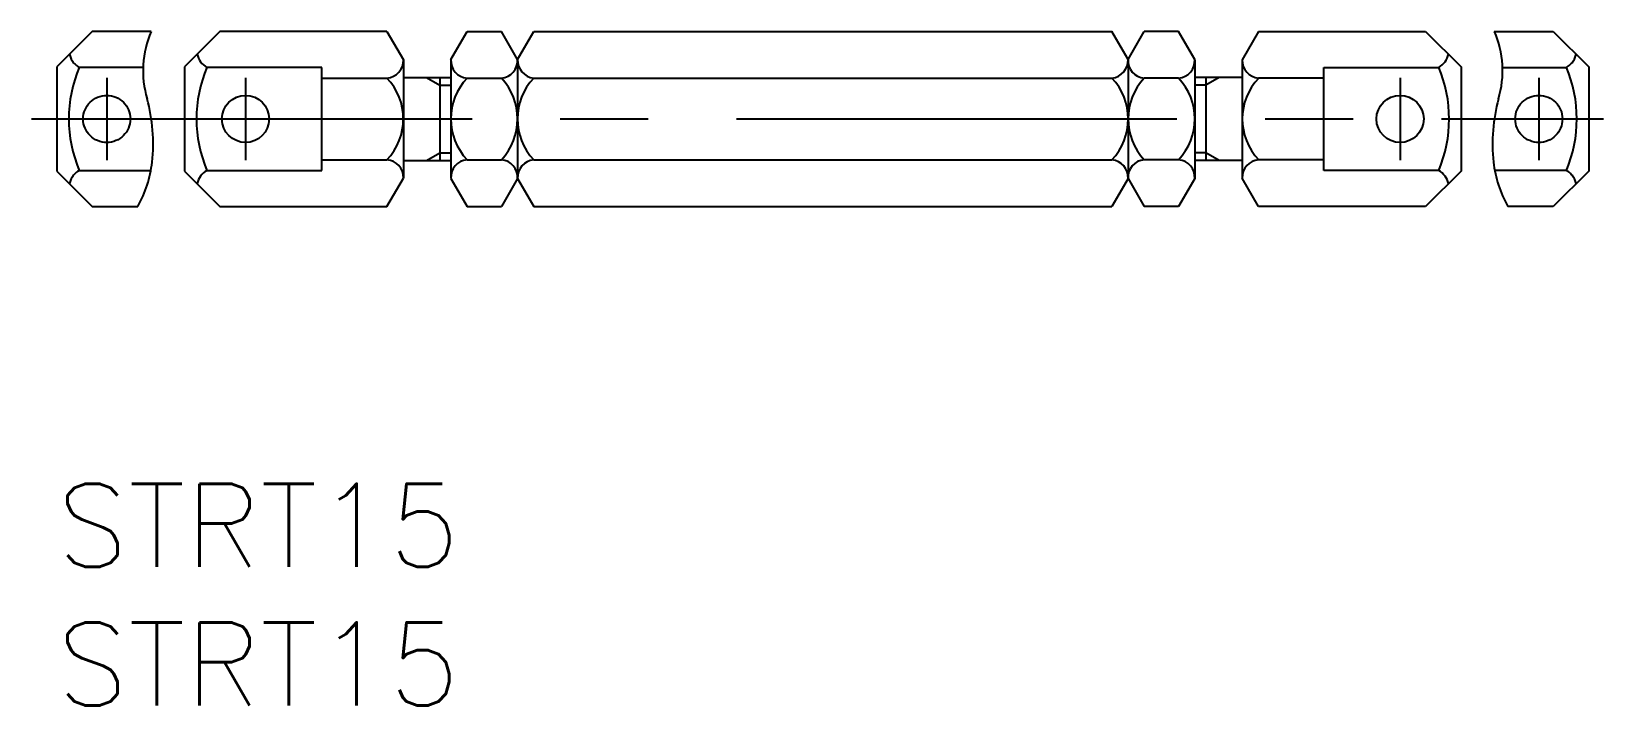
# Model space of a CAD drawing. Extents: x -0.9 to 55.7, y -8 to 16.3.
import ezdxf

# ---------------------------------------------------------------- set-up
doc = ezdxf.new("R2010")
doc.units = 0
doc.header["$LTSCALE"] = 0.5
doc.linetypes.add('CENTER', pattern=[50.8, 31.75, -6.35, 6.35, -6.35])
doc.linetypes.add('PHANTOM', pattern=[63.5, 31.75, -6.35, 6.35, -6.35, 6.35, -6.35])
for name, color, linetype in [('MSM_CENTER', 1, 'CENTER'), ('MSM_CONTINUOUS', 7, 'CONTINUOUS'), ('MSM_IMAGINARY', 6, 'PHANTOM'), ('MSM_NARROW', 5, 'CONTINUOUS'), ('MSM_PART_NUMBER', 7, 'CONTINUOUS')]:
    doc.layers.add(name, color=color, linetype=linetype)
doc.styles.get("Standard").update_dxf_attribs({"font": 'txt.shx', "height": 3, "bigfont": 'bigfont.shx'})

msp = doc.modelspace()

# ---------------------------------------------------------------- linework, layer by layer
at = {"layer": 'MSM_CENTER'}
for p, q in [((1.8, 14.644), (1.8, 11.671)), ((6.8, 14.644), (6.8, 11.671)), ((48.4, 14.644), (48.4, 11.67)), ((53.4, 14.644), (53.4, 11.67)), ((-0.914, 13.157), (55.731, 13.157))]:
    msp.add_line(p, q, dxfattribs=at)
at = {"layer": 'MSM_CONTINUOUS'}
for p, q in [((5.879, 16.314), (4.6, 15.035)), ((11.896, 16.314), (5.879, 16.314)), ((11.896, 16.314), (12.486, 15.292)), ((14.2, 15.303), (14.783, 16.314)), ((14.783, 16.314), (16.017, 16.314)), ((15.092, 16.314), (15.092, 16.314)), ((16.6, 15.303), (16.017, 16.314)), ((16.6, 15.303), (17.183, 16.314)), ((17.183, 16.314), (38.017, 16.314)), ((38.6, 15.303), (38.017, 16.314)), ((38.6, 15.303), (39.183, 16.314)), ((40.417, 16.314), (39.183, 16.314)), ((41, 15.303), (40.417, 16.314)), ((43.304, 16.314), (42.714, 15.292)), ((43.304, 16.314), (49.321, 16.314)), ((49.321, 16.314), (50.6, 15.035)), ((14.2, 15.303), (14.2, 11.01)), ((16.6, 15.303), (16.6, 11.01)), ((38.6, 15.303), (38.6, 11.01)), ((41, 15.303), (41, 11.01)), ((4.6, 15.035), (4.6, 11.279)), ((9.549, 15.015), (5.408, 15.015)), ((9.549, 11.299), (9.549, 15.015)), ((12.486, 15.292), (12.486, 11.021)), ((42.714, 15.292), (42.714, 11.021)), ((45.651, 15.015), (49.792, 15.015)), ((45.651, 11.299), (45.651, 15.015)), ((50.6, 15.035), (50.6, 11.279)), ((9.549, 14.63), (11.896, 14.63)), ((12.486, 14.657), (14.2, 14.657)), ((14.783, 14.63), (16.017, 14.63)), ((17.183, 14.63), (38.017, 14.63)), ((40.417, 14.63), (39.183, 14.63)), ((42.714, 14.657), (41, 14.657)), ((45.651, 14.63), (43.304, 14.63)), ((9.549, 11.684), (11.896, 11.684)), ((12.486, 11.657), (14.2, 11.657)), ((14.783, 11.684), (16.017, 11.684)), ((17.183, 11.684), (38.017, 11.684)), ((40.417, 11.684), (39.183, 11.684)), ((42.714, 11.657), (41, 11.657)), ((45.651, 11.684), (43.304, 11.684)), ((4.6, 11.279), (5.879, 10)), ((5.408, 11.299), (9.549, 11.299)), ((11.896, 10), (12.486, 11.021)), ((14.2, 11.01), (14.783, 10)), ((16.6, 11.01), (16.017, 10)), ((16.6, 11.01), (17.183, 10)), ((38.6, 11.01), (38.017, 10)), ((38.6, 11.01), (39.183, 10)), ((41, 11.01), (40.417, 10)), ((43.304, 10), (42.714, 11.021)), ((49.792, 11.299), (45.651, 11.299)), ((50.6, 11.279), (49.321, 10)), ((5.879, 10), (11.896, 10)), ((14.783, 10), (16.017, 10)), ((17.183, 10), (38.017, 10)), ((40.417, 10), (39.183, 10)), ((49.321, 10), (43.304, 10))]:
    msp.add_line(p, q, dxfattribs=at)
for centre in [(6.8, 13.157), (48.4, 13.157)]:
    msp.add_circle(centre, 0.85, dxfattribs=at)
for centre, radius, start, end in [((5.783, 15.664), 0.75, 193.5102, 239.9633), ((14.829, 15.259), 0.631, 175.9599, 265.8252), ((15.971, 15.259), 0.631, 274.1748, 4.0401), ((17.255, 15.281), 0.656, 178.0749, 263.7102), ((37.945, 15.281), 0.656, 276.2898, 1.9251), ((39.229, 15.259), 0.631, 175.9599, 265.8252), ((40.371, 15.259), 0.631, 274.1748, 4.0401), ((49.417, 15.664), 0.75, 300.0367, 346.4898), ((9.826, 13.157), 4.793, 157.1935, 202.8065), ((11.853, 15.262), 0.634, 273.9179, 2.7338), ((43.347, 15.262), 0.634, 177.2662, 266.0821), ((45.374, 13.157), 4.793, 337.1935, 22.8065), ((10.351, 13.157), 2.134, 316.36, 43.64), ((16.351, 13.157), 2.151, 136.79, 223.21), ((14.449, 13.157), 2.151, 316.79, 43.21), ((18.751, 13.157), 2.151, 136.79, 223.21), ((36.449, 13.157), 2.151, 316.79, 43.21), ((40.751, 13.157), 2.151, 136.79, 223.21), ((38.849, 13.157), 2.151, 316.79, 43.21), ((44.849, 13.157), 2.134, 136.36, 223.64), ((11.853, 11.052), 0.634, 357.2662, 86.0821), ((14.829, 11.055), 0.631, 94.1748, 184.0401), ((15.971, 11.055), 0.631, 355.9599, 85.8252), ((17.255, 11.032), 0.656, 96.2898, 181.9251), ((37.945, 11.032), 0.656, 358.0749, 83.7102), ((39.229, 11.055), 0.631, 94.1748, 184.0401), ((40.371, 11.055), 0.631, 355.9599, 85.8252), ((43.347, 11.052), 0.634, 93.9179, 182.7338), ((5.783, 10.65), 0.75, 120.0367, 166.4898), ((49.417, 10.65), 0.75, 13.5102, 59.9633)]:
    msp.add_arc(centre, radius, start, end, dxfattribs=at)
at = {"layer": 'MSM_IMAGINARY'}
for p, q in [((1.279, 16.314), (0, 15.035)), ((3.405, 16.314), (1.279, 16.314)), ((51.795, 16.314), (53.921, 16.314)), ((53.921, 16.314), (55.2, 15.035)), ((0, 15.035), (0, 11.279)), ((3.107, 15.015), (0.808, 15.015)), ((52.093, 15.015), (54.392, 15.015)), ((55.2, 15.035), (55.2, 11.279)), ((0, 11.279), (1.279, 10)), ((0.808, 11.299), (3.388, 11.299)), ((54.392, 11.299), (51.812, 11.299)), ((55.2, 11.279), (53.921, 10)), ((1.279, 10), (2.919, 10)), ((53.921, 10), (52.281, 10))]:
    msp.add_line(p, q, dxfattribs=at)
for centre in [(1.8, 13.157), (53.4, 13.157)]:
    msp.add_circle(centre, 0.85, dxfattribs=at)
for centre, radius, start, end in [((6.637, 14.894), 3.531, 156.2852, 196.6523), ((48.563, 14.894), 3.531, 343.3477, 23.7148), ((1.183, 15.664), 0.75, 193.5102, 239.9633), ((54.017, 15.664), 0.75, 300.0367, 346.4898), ((5.226, 13.157), 4.793, 157.1935, 202.8065), ((49.974, 13.157), 4.793, 337.1935, 22.8065), ((-2.637, 12.271), 6.108, 353.6924, 15.2896), ((57.837, 12.271), 6.108, 164.7104, 186.3076), ((-0.849, 12.095), 4.312, 330.9286, 353.4119), ((56.049, 12.095), 4.312, 186.5881, 209.0714), ((1.183, 10.65), 0.75, 120.0367, 166.4898), ((54.017, 10.65), 0.75, 13.5102, 59.9633)]:
    msp.add_arc(centre, radius, start, end, dxfattribs=at)
at = {"layer": 'MSM_NARROW'}
for p, q in [((13.322, 14.657), (13.8, 14.381)), ((13.8, 14.657), (13.8, 11.657)), ((13.8, 14.381), (14.2, 14.381)), ((41.4, 14.381), (41, 14.381)), ((41.4, 14.657), (41.4, 11.657)), ((41.878, 14.657), (41.4, 14.381)), ((13.322, 11.657), (13.8, 11.933)), ((13.8, 11.933), (14.2, 11.933)), ((41.4, 11.933), (41, 11.933)), ((41.878, 11.657), (41.4, 11.933))]:
    msp.add_line(p, q, dxfattribs=at)

# ---------------------------------------------------------------- texts
at = {"layer": 'MSM_PART_NUMBER'}
for p in [(0, -3), (0, -8)]:
    msp.add_text('STRT15', height=3, dxfattribs=at).set_placement(p)

doc.saveas('drawing.dxf')
